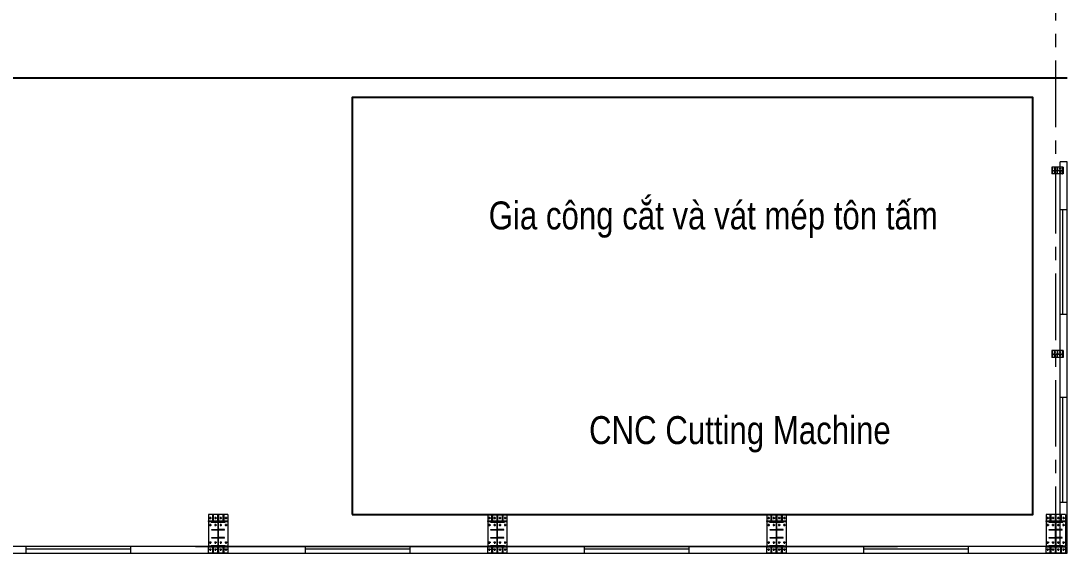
# Model space of a CAD drawing. Extents: x -399171 to -208330, y 1233220 to 1338350.
# Drawn here: x -304787 to -274809, y 1236500 to 1251731 of the extents above; entities that cross this region are included whole.
import ezdxf

# ---------------------------------------------------------------- set-up
doc = ezdxf.new("R2010")
doc.units = 0
for name, pattern in [('CENTERX2', [101.6, 63.5, -12.7, 12.7, -12.7]), ('HIDDEN', [9.525, 6.35, -3.175]), ('XKITLINE00', [0]), ('XKITLINE01', [4, 1, -1, 1, -1])]:
    doc.linetypes.add(name, pattern=pattern)
doc.layers.add('2', color=2, linetype='HIDDEN')
doc.layers.add('4', color=4, linetype='Continuous')
for name, color, linetype, lineweight in [('Bolt', 1, 'Continuous', 0), ('DTHAY', 4, 'Continuous', 20), ('GRAVEL', 8, 'Continuous', 9), ('KICH THUOC', 8, 'Continuous', 9), ('NET TAM DAI', 25, 'CENTERX2', 13), ('Part', 1, 'Continuous', 0), ('text', 3, 'Continuous', 5)]:
    doc.layers.add(name, color=color, linetype=linetype, lineweight=lineweight)
doc.styles.add('style1', font='arial.ttf', dxfattribs={"width": 0.8})

# ---------------------------------------------------------------- blocks, each defined once
blk = doc.blocks.new('zw$9178')
at = {"layer": '4', "color": 2}
blk.add_line((0, 0), (96450, 0), dxfattribs=at)
blk = doc.blocks.new('678')
at = {"layer": 'Bolt', "color": 7, "linetype": 'XKITLINE00', "lineweight": 0}
for p, q in [((-986229, -54065), (-986287, -54065)), ((-986229, -54165), (-986287, -54165)), ((-986258, -54094), (-986258, -54036)), ((-986258, -54194), (-986258, -54136)), ((-986079, -54065), (-986137, -54065)), ((-986079, -54165), (-986137, -54165)), ((-986108, -54094), (-986108, -54036)), ((-986108, -54194), (-986108, -54136)), ((-986229, -59315), (-986287, -59315)), ((-986258, -59344), (-986258, -59286)), ((-986079, -59315), (-986137, -59315)), ((-986108, -59344), (-986108, -59286)), ((-986229, -59415), (-986287, -59415)), ((-986258, -59444), (-986258, -59386)), ((-986079, -59415), (-986137, -59415)), ((-986108, -59444), (-986108, -59386)), ((-1010425, -64065), (-1010491, -64065)), ((-1010458, -64098), (-1010458, -64032)), ((-1010275, -64065), (-1010341, -64065)), ((-1010308, -64098), (-1010308, -64032)), ((-1010125, -64065), (-1010191, -64065)), ((-1010158, -64098), (-1010158, -64032)), ((-1009975, -64065), (-1010041, -64065)), ((-1010008, -64098), (-1010008, -64032)), ((-1002425, -64065), (-1002491, -64065)), ((-1002458, -64098), (-1002458, -64032)), ((-1002275, -64065), (-1002341, -64065)), ((-1002308, -64098), (-1002308, -64032)), ((-1002125, -64065), (-1002191, -64065)), ((-1002158, -64098), (-1002158, -64032)), ((-1001975, -64065), (-1002041, -64065)), ((-1002008, -64098), (-1002008, -64032)), ((-994425, -64065), (-994491, -64065)), ((-994458, -64098), (-994458, -64032)), ((-994275, -64065), (-994341, -64065)), ((-994308, -64098), (-994308, -64032)), ((-994125, -64065), (-994191, -64065)), ((-994158, -64098), (-994158, -64032)), ((-993975, -64065), (-994041, -64065)), ((-994008, -64098), (-994008, -64032)), ((-986425, -64065), (-986491, -64065)), ((-986458, -64098), (-986458, -64032)), ((-986275, -64065), (-986341, -64065)), ((-986308, -64098), (-986308, -64032)), ((-986125, -64065), (-986191, -64065)), ((-986158, -64098), (-986158, -64032)), ((-985975, -64065), (-986041, -64065)), ((-986008, -64098), (-986008, -64032)), ((-1010425, -64265), (-1010491, -64265)), ((-1010458, -64298), (-1010458, -64232)), ((-1010275, -64265), (-1010341, -64265)), ((-1010308, -64298), (-1010308, -64232)), ((-1010125, -64265), (-1010191, -64265)), ((-1010158, -64298), (-1010158, -64232)), ((-1009975, -64265), (-1010041, -64265)), ((-1010008, -64298), (-1010008, -64232)), ((-1002425, -64265), (-1002491, -64265)), ((-1002458, -64298), (-1002458, -64232)), ((-1002275, -64265), (-1002341, -64265)), ((-1002308, -64298), (-1002308, -64232)), ((-1002125, -64265), (-1002191, -64265)), ((-1002158, -64298), (-1002158, -64232)), ((-1001975, -64265), (-1002041, -64265)), ((-1002008, -64298), (-1002008, -64232)), ((-994425, -64265), (-994491, -64265)), ((-994458, -64298), (-994458, -64232)), ((-994275, -64265), (-994341, -64265)), ((-994308, -64298), (-994308, -64232)), ((-994125, -64265), (-994191, -64265)), ((-994158, -64298), (-994158, -64232)), ((-993975, -64265), (-994041, -64265)), ((-994008, -64298), (-994008, -64232)), ((-986425, -64265), (-986491, -64265)), ((-986458, -64298), (-986458, -64232)), ((-986275, -64265), (-986341, -64265)), ((-986308, -64298), (-986308, -64232)), ((-986125, -64265), (-986191, -64265)), ((-986158, -64298), (-986158, -64232)), ((-985975, -64265), (-986041, -64265)), ((-986008, -64298), (-986008, -64232)), ((-1010458, -64798), (-1010458, -64732)), ((-1010308, -64798), (-1010308, -64732)), ((-1010158, -64798), (-1010158, -64732)), ((-1010008, -64798), (-1010008, -64732)), ((-1002458, -64798), (-1002458, -64732)), ((-1002308, -64798), (-1002308, -64732)), ((-1002158, -64798), (-1002158, -64732)), ((-1002008, -64798), (-1002008, -64732)), ((-994458, -64798), (-994458, -64732)), ((-994308, -64798), (-994308, -64732)), ((-994158, -64798), (-994158, -64732)), ((-994008, -64798), (-994008, -64732)), ((-986458, -64798), (-986458, -64732)), ((-986308, -64798), (-986308, -64732)), ((-986158, -64798), (-986158, -64732)), ((-986008, -64798), (-986008, -64732)), ((-1010425, -64765), (-1010491, -64765)), ((-1010425, -64965), (-1010491, -64965)), ((-1010458, -64998), (-1010458, -64932)), ((-1010275, -64765), (-1010341, -64765)), ((-1010275, -64965), (-1010341, -64965)), ((-1010308, -64998), (-1010308, -64932)), ((-1010125, -64765), (-1010191, -64765)), ((-1010125, -64965), (-1010191, -64965)), ((-1010158, -64998), (-1010158, -64932)), ((-1009975, -64765), (-1010041, -64765)), ((-1009975, -64965), (-1010041, -64965)), ((-1010008, -64998), (-1010008, -64932)), ((-1002425, -64765), (-1002491, -64765)), ((-1002425, -64965), (-1002491, -64965)), ((-1002458, -64998), (-1002458, -64932)), ((-1002275, -64765), (-1002341, -64765)), ((-1002275, -64965), (-1002341, -64965)), ((-1002308, -64998), (-1002308, -64932)), ((-1002125, -64765), (-1002191, -64765)), ((-1002125, -64965), (-1002191, -64965)), ((-1002158, -64998), (-1002158, -64932)), ((-1001975, -64765), (-1002041, -64765)), ((-1001975, -64965), (-1002041, -64965)), ((-1002008, -64998), (-1002008, -64932)), ((-994425, -64765), (-994491, -64765)), ((-994425, -64965), (-994491, -64965)), ((-994458, -64998), (-994458, -64932)), ((-994275, -64765), (-994341, -64765)), ((-994275, -64965), (-994341, -64965)), ((-994308, -64998), (-994308, -64932)), ((-994125, -64765), (-994191, -64765)), ((-994125, -64965), (-994191, -64965)), ((-994158, -64998), (-994158, -64932)), ((-993975, -64765), (-994041, -64765)), ((-993975, -64965), (-994041, -64965)), ((-994008, -64998), (-994008, -64932)), ((-986425, -64765), (-986491, -64765)), ((-986425, -64965), (-986491, -64965)), ((-986458, -64998), (-986458, -64932)), ((-986275, -64765), (-986341, -64765)), ((-986275, -64965), (-986341, -64965)), ((-986308, -64998), (-986308, -64932)), ((-986125, -64765), (-986191, -64765)), ((-986125, -64965), (-986191, -64965)), ((-986158, -64998), (-986158, -64932)), ((-985975, -64765), (-986041, -64765)), ((-985975, -64965), (-986041, -64965)), ((-986008, -64998), (-986008, -64932))]:
    blk.add_line(p, q, dxfattribs=at)
for centre, radius in [((-986258, -54065), 14.5), ((-986258, -54165), 14.5), ((-986108, -54065), 14.5), ((-986108, -54165), 14.5), ((-986258, -59315), 14.5), ((-986108, -59315), 14.5), ((-986258, -59415), 14.5), ((-986108, -59415), 14.5), ((-1010458, -64065), 16.5), ((-1010308, -64065), 16.5), ((-1010158, -64065), 16.5), ((-1010008, -64065), 16.5), ((-1002458, -64065), 16.5), ((-1002308, -64065), 16.5), ((-1002158, -64065), 16.5), ((-1002008, -64065), 16.5), ((-994458, -64065), 16.5), ((-994308, -64065), 16.5), ((-994158, -64065), 16.5), ((-994008, -64065), 16.5), ((-986458, -64065), 16.5), ((-986308, -64065), 16.5), ((-986158, -64065), 16.5), ((-986008, -64065), 16.5), ((-1010458, -64265), 16.5), ((-1010308, -64265), 16.5), ((-1010158, -64265), 16.5), ((-1010008, -64265), 16.5), ((-1002458, -64265), 16.5), ((-1002308, -64265), 16.5), ((-1002158, -64265), 16.5), ((-1002008, -64265), 16.5), ((-994458, -64265), 16.5), ((-994308, -64265), 16.5), ((-994158, -64265), 16.5), ((-994008, -64265), 16.5), ((-986458, -64265), 16.5), ((-986308, -64265), 16.5), ((-986158, -64265), 16.5), ((-986008, -64265), 16.5), ((-1010458, -64765), 16.5), ((-1010308, -64765), 16.5), ((-1010158, -64765), 16.5), ((-1010008, -64765), 16.5), ((-1002458, -64765), 16.5), ((-1002308, -64765), 16.5), ((-1002158, -64765), 16.5), ((-1002008, -64765), 16.5), ((-994458, -64765), 16.5), ((-994308, -64765), 16.5), ((-994158, -64765), 16.5), ((-994008, -64765), 16.5), ((-986458, -64765), 16.5), ((-986308, -64765), 16.5), ((-986158, -64765), 16.5), ((-986008, -64765), 16.5), ((-1010458, -64965), 16.5), ((-1010308, -64965), 16.5), ((-1010158, -64965), 16.5), ((-1010008, -64965), 16.5), ((-1002458, -64965), 16.5), ((-1002308, -64965), 16.5), ((-1002158, -64965), 16.5), ((-1002008, -64965), 16.5), ((-994458, -64965), 16.5), ((-994308, -64965), 16.5), ((-994158, -64965), 16.5), ((-994008, -64965), 16.5), ((-986458, -64965), 16.5), ((-986308, -64965), 16.5), ((-986158, -64965), 16.5), ((-986008, -64965), 16.5)]:
    blk.add_circle(centre, radius, dxfattribs=at)
at = {"layer": 'DTHAY', "ltscale": 4}
for p, q in [((-986108, -55240), (-986108, -53865)), ((-985908, -55240), (-985908, -53865)), ((-986108, -60615), (-986108, -58240)), ((-985908, -60615), (-985908, -58240)), ((-986108, -64865), (-986108, -63615)), ((-985908, -65065), (-985908, -63615)), ((-1020733, -64865), (-1015733, -64865)), ((-1012733, -64865), (-1007733, -64865)), ((-1004733, -64865), (-999733, -64865)), ((-996733, -64865), (-991733, -64865)), ((-988733, -64865), (-986108, -64865)), ((-987733, -64865), (-986108, -64865)), ((-1020733, -65065), (-1015733, -65065)), ((-1012733, -65065), (-1007733, -65065)), ((-1004733, -65065), (-999733, -65065)), ((-996733, -65065), (-991733, -65065)), ((-988733, -65065), (-985908, -65065))]:
    blk.add_line(p, q, dxfattribs=at)
at = {"layer": 'DTHAY', "ltscale": 0.2}
for p, q in [((-985908, -53865), (-986108, -53865)), ((-985908, -55240), (-986108, -55240)), ((-985908, -58240), (-986108, -58240)), ((-985908, -60615), (-986108, -60615)), ((-985908, -63615), (-986108, -63615)), ((-1015733, -65065), (-1015733, -64865)), ((-1015733, -65065), (-1015733, -64865)), ((-1012733, -65065), (-1012733, -64865)), ((-1007733, -65065), (-1007733, -64865)), ((-1007733, -65065), (-1007733, -64865)), ((-1004733, -65065), (-1004733, -64865)), ((-999733, -65065), (-999733, -64865)), ((-999733, -65065), (-999733, -64865)), ((-996733, -65065), (-996733, -64865)), ((-991733, -65065), (-991733, -64865)), ((-991733, -65065), (-991733, -64865)), ((-988733, -65065), (-988733, -64865))]:
    blk.add_line(p, q, dxfattribs=at)
at = {"layer": 'KICH THUOC', "ltscale": 0.2}
for p, q in [((-986108, -58240), (-986108, -55240)), ((-986033, -58240), (-986033, -55240)), ((-985908, -58240), (-985908, -55240)), ((-986108, -63615), (-986108, -60615)), ((-986033, -63615), (-986033, -60615)), ((-985908, -63615), (-985908, -60615)), ((-1015733, -64865), (-1012733, -64865)), ((-1015733, -64940), (-1012733, -64940)), ((-1007733, -64865), (-1004733, -64865)), ((-1007733, -64940), (-1004733, -64940)), ((-999733, -64865), (-996733, -64865)), ((-999733, -64940), (-996733, -64940)), ((-991733, -64865), (-988733, -64865)), ((-991733, -64940), (-988733, -64940)), ((-1015733, -65065), (-1012733, -65065)), ((-1007733, -65065), (-1004733, -65065)), ((-999733, -65065), (-996733, -65065)), ((-991733, -65065), (-988733, -65065))]:
    blk.add_line(p, q, dxfattribs=at)
at = {"layer": 'NET TAM DAI', "ltscale": 30}
blk.add_line((-986233, -65065), (-986233, -34665), dxfattribs=at)
at = {"layer": 'Part', "color": 3, "linetype": 'XKITLINE00', "lineweight": 0}
for p, q in [((-986343, -54015), (-986343, -54215)), ((-986333, -54015), (-986343, -54015)), ((-986333, -54215), (-986343, -54215)), ((-986323, -54015), (-986333, -54015)), ((-986333, -54015), (-986333, -54215)), ((-986323, -54215), (-986333, -54215)), ((-986043, -54015), (-986323, -54015)), ((-986323, -54215), (-986323, -54015)), ((-986323, -54118), (-986323, -54112)), ((-986323, -54112), (-986043, -54112)), ((-986323, -54118), (-986043, -54118)), ((-986043, -54215), (-986323, -54215)), ((-986179, -54017), (-986187, -54017)), ((-986187, -54017), (-986187, -54112)), ((-986187, -54056), (-986179, -54056)), ((-986187, -54112), (-986179, -54112)), ((-986179, -54118), (-986187, -54118)), ((-986187, -54213), (-986187, -54118)), ((-986187, -54174), (-986179, -54174)), ((-986179, -54213), (-986187, -54213)), ((-986179, -54112), (-986179, -54017)), ((-986179, -54213), (-986179, -54118)), ((-986033, -54015), (-986043, -54015)), ((-986043, -54215), (-986043, -54015)), ((-986043, -54118), (-986043, -54112)), ((-986043, -54215), (-986033, -54215)), ((-986023, -54015), (-986033, -54015)), ((-986033, -54015), (-986033, -54215)), ((-986023, -54215), (-986033, -54215)), ((-986023, -54015), (-986023, -54215)), ((-986343, -59265), (-986343, -59465)), ((-986333, -59265), (-986343, -59265)), ((-986323, -59265), (-986333, -59265)), ((-986333, -59265), (-986333, -59465)), ((-986043, -59265), (-986323, -59265)), ((-986323, -59465), (-986323, -59265)), ((-986179, -59267), (-986187, -59267)), ((-986187, -59267), (-986187, -59362)), ((-986187, -59306), (-986179, -59306)), ((-986179, -59362), (-986179, -59267)), ((-986033, -59265), (-986043, -59265)), ((-986043, -59265), (-986043, -59465)), ((-986023, -59265), (-986033, -59265)), ((-986033, -59265), (-986033, -59465)), ((-986023, -59265), (-986023, -59465)), ((-986333, -59465), (-986343, -59465)), ((-986323, -59465), (-986333, -59465)), ((-986323, -59362), (-986043, -59362)), ((-986323, -59362), (-986323, -59368)), ((-986323, -59368), (-986043, -59368)), ((-986043, -59465), (-986323, -59465)), ((-986187, -59362), (-986179, -59362)), ((-986179, -59368), (-986187, -59368)), ((-986187, -59463), (-986187, -59368)), ((-986187, -59424), (-986179, -59424)), ((-986179, -59463), (-986187, -59463)), ((-986179, -59463), (-986179, -59368)), ((-986043, -59368), (-986043, -59362)), ((-986033, -59465), (-986043, -59465)), ((-986023, -59465), (-986033, -59465)), ((-1010508, -63965), (-1010508, -64145)), ((-1010390, -63965), (-1010508, -63965)), ((-1010508, -64165), (-1010508, -64145)), ((-1010508, -64145), (-1009958, -64145)), ((-1010390, -64145), (-1010390, -63965)), ((-1010390, -63965), (-1010376, -63965)), ((-1010390, -64069), (-1010376, -64069)), ((-1010376, -64145), (-1010390, -64145)), ((-1010240, -63965), (-1010376, -63965)), ((-1010376, -63965), (-1010376, -64145)), ((-1010240, -64145), (-1010240, -63965)), ((-1010240, -63965), (-1010226, -63965)), ((-1010240, -64069), (-1010226, -64069)), ((-1010226, -64145), (-1010240, -64145)), ((-1010090, -63965), (-1010226, -63965)), ((-1010226, -63965), (-1010226, -64145)), ((-1010090, -64145), (-1010090, -63965)), ((-1010090, -63965), (-1010076, -63965)), ((-1010090, -64069), (-1010076, -64069)), ((-1010076, -64145), (-1010090, -64145)), ((-1009958, -63965), (-1010076, -63965)), ((-1010076, -63965), (-1010076, -64145)), ((-1009958, -63965), (-1009958, -64145)), ((-1009958, -64165), (-1009958, -64145)), ((-1002508, -63965), (-1002508, -64145)), ((-1002390, -63965), (-1002508, -63965)), ((-1002508, -64165), (-1002508, -64145)), ((-1002508, -64145), (-1001958, -64145)), ((-1002390, -64145), (-1002390, -63965)), ((-1002390, -63965), (-1002376, -63965)), ((-1002390, -64069), (-1002376, -64069)), ((-1002376, -64145), (-1002390, -64145)), ((-1002240, -63965), (-1002376, -63965)), ((-1002376, -63965), (-1002376, -64145)), ((-1002240, -64145), (-1002240, -63965)), ((-1002240, -63965), (-1002226, -63965)), ((-1002240, -64069), (-1002226, -64069)), ((-1002226, -64145), (-1002240, -64145)), ((-1002090, -63965), (-1002226, -63965)), ((-1002226, -63965), (-1002226, -64145)), ((-1002090, -64145), (-1002090, -63965)), ((-1002090, -63965), (-1002076, -63965)), ((-1002090, -64069), (-1002076, -64069)), ((-1002076, -64145), (-1002090, -64145)), ((-1002076, -63965), (-1002076, -64145)), ((-1001958, -63965), (-1002076, -63965)), ((-1001958, -63965), (-1001958, -64145)), ((-1001958, -64165), (-1001958, -64145)), ((-994508, -63965), (-994508, -64145)), ((-994390, -63965), (-994508, -63965)), ((-994508, -64165), (-994508, -64145)), ((-994508, -64145), (-993958, -64145)), ((-994390, -64145), (-994390, -63965)), ((-994390, -63965), (-994376, -63965)), ((-994390, -64069), (-994376, -64069)), ((-994376, -64145), (-994390, -64145)), ((-994240, -63965), (-994376, -63965)), ((-994376, -63965), (-994376, -64145)), ((-994240, -64145), (-994240, -63965)), ((-994240, -63965), (-994226, -63965)), ((-994240, -64069), (-994226, -64069)), ((-994226, -64145), (-994240, -64145)), ((-994090, -63965), (-994226, -63965)), ((-994226, -63965), (-994226, -64145)), ((-994090, -64145), (-994090, -63965)), ((-994090, -63965), (-994076, -63965)), ((-994090, -64069), (-994076, -64069)), ((-994076, -64145), (-994090, -64145)), ((-993958, -63965), (-994076, -63965)), ((-994076, -63965), (-994076, -64145)), ((-993958, -63965), (-993958, -64145)), ((-993958, -64165), (-993958, -64145)), ((-986508, -63965), (-986508, -64145)), ((-986390, -63965), (-986508, -63965)), ((-986508, -64165), (-986508, -64145)), ((-986508, -64145), (-985958, -64145)), ((-986390, -64145), (-986390, -63965)), ((-986390, -63965), (-986376, -63965)), ((-986390, -64069), (-986376, -64069)), ((-986376, -64145), (-986390, -64145)), ((-986240, -63965), (-986376, -63965)), ((-986376, -63965), (-986376, -64145)), ((-986240, -64145), (-986240, -63965)), ((-986240, -63965), (-986226, -63965)), ((-986240, -64069), (-986226, -64069)), ((-986226, -64145), (-986240, -64145)), ((-986090, -63965), (-986226, -63965)), ((-986226, -63965), (-986226, -64145)), ((-986090, -64145), (-986090, -63965)), ((-986090, -63965), (-986076, -63965)), ((-986090, -64069), (-986076, -64069)), ((-986076, -64145), (-986090, -64145)), ((-985958, -63965), (-986076, -63965)), ((-986076, -63965), (-986076, -64145)), ((-985958, -63965), (-985958, -64145)), ((-985958, -64165), (-985958, -64145)), ((-1010508, -64165), (-1010508, -64865)), ((-1010508, -64165), (-1009958, -64165)), ((-1010433, -64179), (-1010433, -64165)), ((-1010433, -64165), (-1010033, -64165)), ((-1010433, -64179), (-1010033, -64179)), ((-1010418, -64407), (-1010418, -64393)), ((-1010418, -64393), (-1010238, -64393)), ((-1010238, -64407), (-1010418, -64407)), ((-1010314, -64407), (-1010314, -64393)), ((-1010238, -64851), (-1010238, -64179)), ((-1010228, -64179), (-1010238, -64179)), ((-1010238, -64393), (-1010238, -64407)), ((-1010228, -64851), (-1010228, -64179)), ((-1010048, -64393), (-1010228, -64393)), ((-1010228, -64393), (-1010228, -64407)), ((-1010048, -64407), (-1010228, -64407)), ((-1010152, -64407), (-1010152, -64393)), ((-1010048, -64407), (-1010048, -64393)), ((-1010033, -64179), (-1010033, -64165)), ((-1009958, -64165), (-1009958, -64865)), ((-1002508, -64165), (-1002508, -64865)), ((-1002508, -64165), (-1001958, -64165)), ((-1002433, -64179), (-1002433, -64165)), ((-1002433, -64165), (-1002033, -64165)), ((-1002433, -64179), (-1002033, -64179)), ((-1002418, -64407), (-1002418, -64393)), ((-1002418, -64393), (-1002238, -64393)), ((-1002238, -64407), (-1002418, -64407)), ((-1002314, -64407), (-1002314, -64393)), ((-1002238, -64851), (-1002238, -64179)), ((-1002228, -64179), (-1002238, -64179)), ((-1002238, -64393), (-1002238, -64407)), ((-1002228, -64851), (-1002228, -64179)), ((-1002048, -64393), (-1002228, -64393)), ((-1002228, -64393), (-1002228, -64407)), ((-1002048, -64407), (-1002228, -64407)), ((-1002152, -64407), (-1002152, -64393)), ((-1002048, -64407), (-1002048, -64393)), ((-1002033, -64179), (-1002033, -64165)), ((-1001958, -64165), (-1001958, -64865)), ((-994508, -64165), (-994508, -64865)), ((-994508, -64165), (-993958, -64165)), ((-994433, -64179), (-994433, -64165)), ((-994433, -64165), (-994033, -64165)), ((-994433, -64179), (-994033, -64179)), ((-994418, -64407), (-994418, -64393)), ((-994418, -64393), (-994238, -64393)), ((-994238, -64407), (-994418, -64407)), ((-994314, -64407), (-994314, -64393)), ((-994238, -64851), (-994238, -64179)), ((-994228, -64179), (-994238, -64179)), ((-994238, -64393), (-994238, -64407)), ((-994228, -64851), (-994228, -64179)), ((-994048, -64393), (-994228, -64393)), ((-994228, -64393), (-994228, -64407)), ((-994048, -64407), (-994228, -64407)), ((-994152, -64407), (-994152, -64393)), ((-994048, -64407), (-994048, -64393)), ((-994033, -64179), (-994033, -64165)), ((-993958, -64165), (-993958, -64865)), ((-986508, -64165), (-986508, -64865)), ((-986508, -64165), (-985958, -64165)), ((-986433, -64179), (-986433, -64165)), ((-986433, -64165), (-986033, -64165)), ((-986433, -64179), (-986033, -64179)), ((-986417, -64407), (-986417, -64393)), ((-986417, -64393), (-986237, -64393)), ((-986237, -64407), (-986417, -64407)), ((-986313, -64407), (-986313, -64393)), ((-986237, -64851), (-986237, -64179)), ((-986237, -64179), (-986229, -64179)), ((-986237, -64393), (-986237, -64407)), ((-986229, -64179), (-986229, -64851)), ((-986048, -64393), (-986228, -64393)), ((-986228, -64393), (-986228, -64407)), ((-986048, -64407), (-986228, -64407)), ((-986152, -64407), (-986152, -64393)), ((-986048, -64407), (-986048, -64393)), ((-986033, -64179), (-986033, -64165)), ((-985958, -64165), (-985958, -64865)), ((-1010418, -64637), (-1010418, -64623)), ((-1010418, -64623), (-1010238, -64623)), ((-1010238, -64637), (-1010418, -64637)), ((-1010314, -64637), (-1010314, -64623)), ((-1010238, -64623), (-1010238, -64637)), ((-1010048, -64623), (-1010228, -64623)), ((-1010228, -64623), (-1010228, -64637)), ((-1010048, -64637), (-1010228, -64637)), ((-1010152, -64637), (-1010152, -64623)), ((-1010048, -64637), (-1010048, -64623)), ((-1002418, -64637), (-1002418, -64623)), ((-1002418, -64623), (-1002238, -64623)), ((-1002238, -64637), (-1002418, -64637)), ((-1002314, -64637), (-1002314, -64623)), ((-1002238, -64623), (-1002238, -64637)), ((-1002048, -64623), (-1002228, -64623)), ((-1002228, -64623), (-1002228, -64637)), ((-1002048, -64637), (-1002228, -64637)), ((-1002152, -64637), (-1002152, -64623)), ((-1002048, -64637), (-1002048, -64623)), ((-994418, -64637), (-994418, -64623)), ((-994418, -64623), (-994238, -64623)), ((-994238, -64637), (-994418, -64637)), ((-994314, -64637), (-994314, -64623)), ((-994238, -64623), (-994238, -64637)), ((-994048, -64623), (-994228, -64623)), ((-994228, -64623), (-994228, -64637)), ((-994048, -64637), (-994228, -64637)), ((-994152, -64637), (-994152, -64623)), ((-994048, -64637), (-994048, -64623)), ((-986417, -64637), (-986417, -64623)), ((-986417, -64623), (-986237, -64623)), ((-986237, -64637), (-986417, -64637)), ((-986313, -64637), (-986313, -64623)), ((-986237, -64623), (-986237, -64637)), ((-986048, -64623), (-986228, -64623)), ((-986228, -64623), (-986228, -64637)), ((-986048, -64637), (-986228, -64637)), ((-986152, -64637), (-986152, -64623)), ((-986048, -64637), (-986048, -64623)), ((-1009958, -64865), (-1010508, -64865)), ((-1010508, -64865), (-1010508, -64885)), ((-1010508, -65065), (-1010508, -64885)), ((-1010508, -64885), (-1009958, -64885)), ((-1010433, -64851), (-1010033, -64851)), ((-1010433, -64851), (-1010433, -64865)), ((-1010033, -64865), (-1010433, -64865)), ((-1010390, -65065), (-1010390, -64885)), ((-1010390, -64885), (-1010376, -64885)), ((-1010390, -64961), (-1010376, -64961)), ((-1010376, -64885), (-1010376, -65065)), ((-1010240, -65065), (-1010240, -64885)), ((-1010240, -64885), (-1010226, -64885)), ((-1010240, -64961), (-1010226, -64961)), ((-1010228, -64851), (-1010238, -64851)), ((-1010226, -64885), (-1010226, -65065)), ((-1010090, -65065), (-1010090, -64885)), ((-1010090, -64885), (-1010076, -64885)), ((-1010090, -64961), (-1010076, -64961)), ((-1010076, -64885), (-1010076, -65065)), ((-1010033, -64851), (-1010033, -64865)), ((-1009958, -64885), (-1009958, -64865)), ((-1009958, -64885), (-1009958, -65065)), ((-1001958, -64865), (-1002508, -64865)), ((-1002508, -64865), (-1002508, -64885)), ((-1002508, -64885), (-1001958, -64885)), ((-1002508, -65065), (-1002508, -64885)), ((-1002433, -64851), (-1002033, -64851)), ((-1002433, -64851), (-1002433, -64865)), ((-1002033, -64865), (-1002433, -64865)), ((-1002390, -65065), (-1002390, -64885)), ((-1002390, -64885), (-1002376, -64885)), ((-1002390, -64961), (-1002376, -64961)), ((-1002376, -64885), (-1002376, -65065)), ((-1002240, -65065), (-1002240, -64885)), ((-1002240, -64885), (-1002226, -64885)), ((-1002240, -64961), (-1002226, -64961)), ((-1002228, -64851), (-1002238, -64851)), ((-1002226, -64885), (-1002226, -65065)), ((-1002090, -65065), (-1002090, -64885)), ((-1002090, -64885), (-1002076, -64885)), ((-1002090, -64961), (-1002076, -64961)), ((-1002076, -64885), (-1002076, -65065)), ((-1002033, -64851), (-1002033, -64865)), ((-1001958, -64885), (-1001958, -64865)), ((-1001958, -64885), (-1001958, -65065)), ((-993958, -64865), (-994508, -64865)), ((-994508, -64865), (-994508, -64885)), ((-994508, -65065), (-994508, -64885)), ((-994508, -64885), (-993958, -64885)), ((-994433, -64851), (-994033, -64851)), ((-994433, -64851), (-994433, -64865)), ((-994033, -64865), (-994433, -64865)), ((-994390, -65065), (-994390, -64885)), ((-994390, -64885), (-994376, -64885)), ((-994390, -64961), (-994376, -64961)), ((-994376, -64885), (-994376, -65065)), ((-994240, -65065), (-994240, -64885)), ((-994240, -64885), (-994226, -64885)), ((-994240, -64961), (-994226, -64961)), ((-994228, -64851), (-994238, -64851)), ((-994226, -64885), (-994226, -65065)), ((-994090, -65065), (-994090, -64885)), ((-994090, -64885), (-994076, -64885)), ((-994090, -64961), (-994076, -64961)), ((-994076, -64885), (-994076, -65065)), ((-994033, -64851), (-994033, -64865)), ((-993958, -64885), (-993958, -64865)), ((-993958, -64885), (-993958, -65065)), ((-985958, -64865), (-986508, -64865)), ((-986508, -64865), (-986508, -64885)), ((-986508, -65065), (-986508, -64885)), ((-986508, -64885), (-985958, -64885)), ((-986433, -64851), (-986033, -64851)), ((-986433, -64851), (-986433, -64865)), ((-986033, -64865), (-986433, -64865)), ((-986390, -65065), (-986390, -64885)), ((-986390, -64885), (-986376, -64885)), ((-986390, -64961), (-986376, -64961)), ((-986376, -64885), (-986376, -65065)), ((-986240, -65065), (-986240, -64885)), ((-986240, -64885), (-986226, -64885)), ((-986240, -64961), (-986226, -64961)), ((-986229, -64851), (-986237, -64851)), ((-986226, -64885), (-986226, -65065)), ((-986090, -65065), (-986090, -64885)), ((-986090, -64885), (-986076, -64885)), ((-986090, -64961), (-986076, -64961)), ((-986076, -64885), (-986076, -65065)), ((-986033, -64851), (-986033, -64865)), ((-985958, -64885), (-985958, -64865)), ((-985958, -64885), (-985958, -65065)), ((-1010390, -65065), (-1010508, -65065)), ((-1010376, -65065), (-1010390, -65065)), ((-1010240, -65065), (-1010376, -65065)), ((-1010226, -65065), (-1010240, -65065)), ((-1010090, -65065), (-1010226, -65065)), ((-1010076, -65065), (-1010090, -65065)), ((-1009958, -65065), (-1010076, -65065)), ((-1002390, -65065), (-1002508, -65065)), ((-1002376, -65065), (-1002390, -65065)), ((-1002240, -65065), (-1002376, -65065)), ((-1002226, -65065), (-1002240, -65065)), ((-1002090, -65065), (-1002226, -65065)), ((-1002076, -65065), (-1002090, -65065)), ((-1001958, -65065), (-1002076, -65065)), ((-994390, -65065), (-994508, -65065)), ((-994376, -65065), (-994390, -65065)), ((-994240, -65065), (-994376, -65065)), ((-994226, -65065), (-994240, -65065)), ((-994090, -65065), (-994226, -65065)), ((-994076, -65065), (-994090, -65065)), ((-993958, -65065), (-994076, -65065)), ((-986390, -65065), (-986508, -65065)), ((-986376, -65065), (-986390, -65065)), ((-986240, -65065), (-986376, -65065)), ((-986226, -65065), (-986240, -65065)), ((-986090, -65065), (-986226, -65065)), ((-986076, -65065), (-986090, -65065)), ((-985958, -65065), (-986076, -65065))]:
    blk.add_line(p, q, dxfattribs=at)
at = {"layer": 'Part', "color": 2, "linetype": 'XKITLINE01', "lineweight": 0}
for p, q in [((-986323, -54015), (-986333, -54015)), ((-986323, -54215), (-986333, -54215)), ((-986033, -54015), (-986043, -54015)), ((-986043, -54015), (-986033, -54015)), ((-986033, -54215), (-986043, -54215)), ((-986033, -54215), (-986043, -54215)), ((-986323, -59265), (-986333, -59265)), ((-986033, -59265), (-986043, -59265)), ((-986323, -59465), (-986333, -59465)), ((-986033, -59465), (-986043, -59465)), ((-1010508, -64145), (-1010508, -64165)), ((-1010376, -63965), (-1010390, -63965)), ((-1010226, -63965), (-1010240, -63965)), ((-1010076, -63965), (-1010090, -63965)), ((-1009958, -64145), (-1009958, -64165)), ((-1002508, -64145), (-1002508, -64165)), ((-1002376, -63965), (-1002390, -63965)), ((-1002226, -63965), (-1002240, -63965)), ((-1002076, -63965), (-1002090, -63965)), ((-1001958, -64145), (-1001958, -64165)), ((-994508, -64145), (-994508, -64165)), ((-994376, -63965), (-994390, -63965)), ((-994226, -63965), (-994240, -63965)), ((-994076, -63965), (-994090, -63965)), ((-993958, -64145), (-993958, -64165)), ((-986508, -64145), (-986508, -64165)), ((-986376, -63965), (-986390, -63965)), ((-986226, -63965), (-986240, -63965)), ((-986076, -63965), (-986090, -63965)), ((-985958, -64145), (-985958, -64165)), ((-1010508, -64865), (-1010508, -64885)), ((-1009958, -64865), (-1009958, -64885)), ((-1002508, -64865), (-1002508, -64885)), ((-1001958, -64865), (-1001958, -64885)), ((-994508, -64865), (-994508, -64885)), ((-993958, -64865), (-993958, -64885)), ((-986508, -64865), (-986508, -64885)), ((-985958, -64865), (-985958, -64885)), ((-1010376, -65065), (-1010390, -65065)), ((-1010226, -65065), (-1010240, -65065)), ((-1010076, -65065), (-1010090, -65065)), ((-1002376, -65065), (-1002390, -65065)), ((-1002226, -65065), (-1002240, -65065)), ((-1002076, -65065), (-1002090, -65065)), ((-994376, -65065), (-994390, -65065)), ((-994226, -65065), (-994240, -65065)), ((-994076, -65065), (-994090, -65065)), ((-986376, -65065), (-986390, -65065)), ((-986226, -65065), (-986240, -65065)), ((-986076, -65065), (-986090, -65065))]:
    blk.add_line(p, q, dxfattribs=at)

msp = doc.modelspace()

# ---------------------------------------------------------------- linework, layer by layer
at = {"layer": '4'}
msp.add_lwpolyline([(-295299, 1237600), (-275789, 1237600), (-275789, 1249540), (-295299, 1249540)], close=True, dxfattribs=at)
at = {"layer": 'GRAVEL'}
msp.add_line((-279666, 1236682), (-299786, 1236682), dxfattribs=at)

# ---------------------------------------------------------------- block references
at = {"layer": '4'}
msp.add_blockref('zw$9178', (-371259, 1250100), dxfattribs=at)
at = {"layer": 'text'}
msp.add_blockref('678', (711099, 1301565), dxfattribs=at)

# ---------------------------------------------------------------- texts
at = {"layer": '2', "style": 'style1', "width": 0.8}
for s, p in [('Gia công cắt và vát mép tôn tấm', (-291383, 1245764)), ('CNC Cutting Machine', (-288507, 1239619))]:
    msp.add_text(s, height=800, dxfattribs=at).set_placement(p)

doc.saveas('drawing.dxf')
